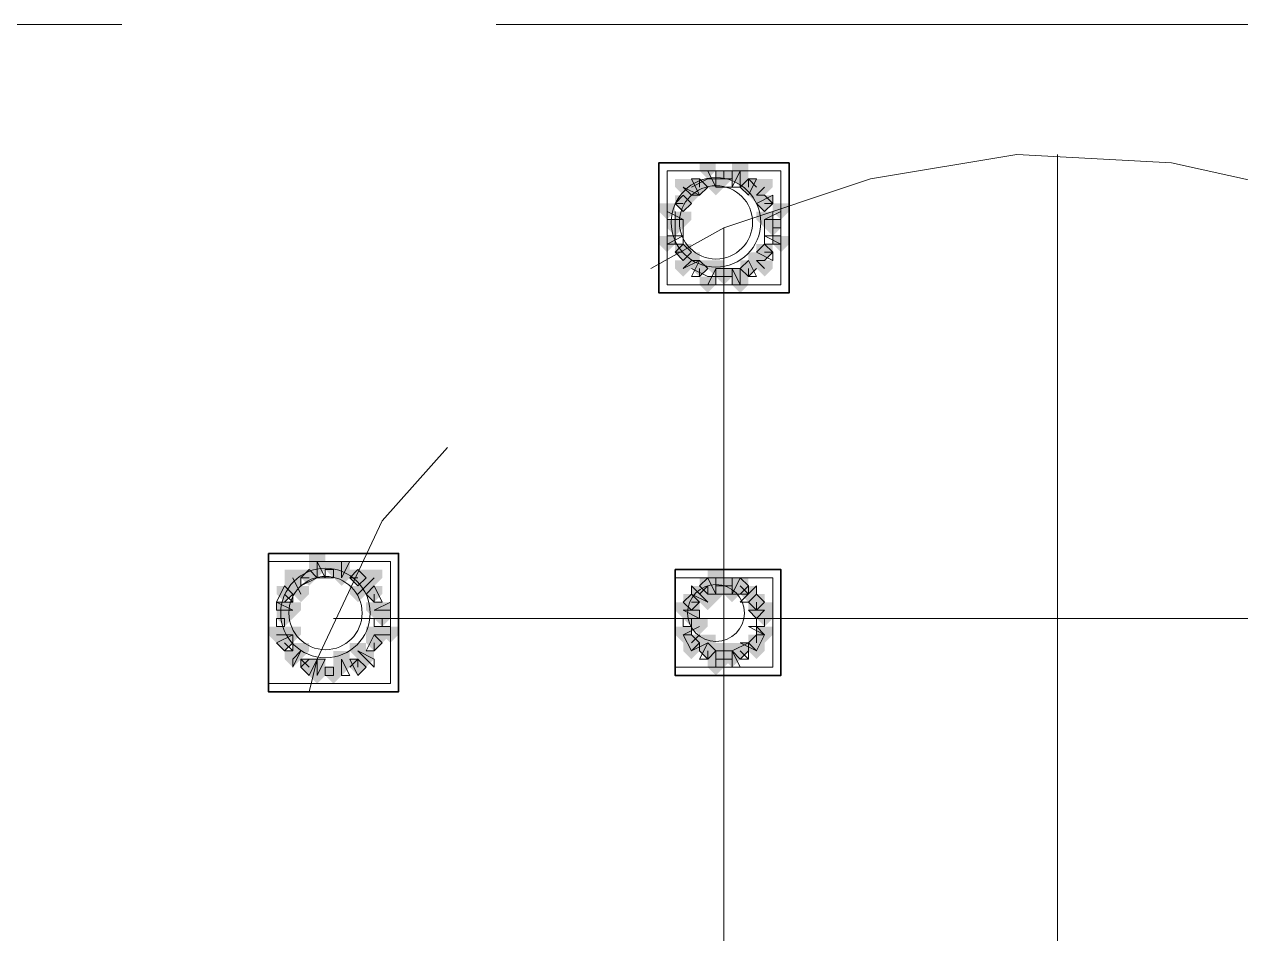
# Model space of a CAD drawing. Header units: millimetres. Extents: x 2315 to 4619, y 1334 to 1897.
# Drawn here: x 3898.27 to 3907.4, y 1554.85 to 1561.67 of the extents above; entities that cross this region are included whole.
import ezdxf

# ---------------------------------------------------------------- set-up
doc = ezdxf.new("R2010")
doc.units = ezdxf.units.MM
doc.linetypes.add('PDF_IMPORT', pattern=[1, 0.8, -0.2])
for name, color, linetype, true_color in [('PDF_10', 7, 'Continuous', 0x00b85c), ('PDF_AXIS', 7, 'Continuous', 0x00b85c), ('PDF_柱构件', 7, 'Continuous', 0x00b85c), ('PDF_转运站初步方案', 7, 'Continuous', 0x00b85c)]:
    doc.layers.add(name, color=color, linetype=linetype, true_color=true_color)
doc.layers.add('PDF_中心线层', color=1, linetype='Continuous')
doc.layers.add('PDF_粗实线层', color=7, linetype='Continuous')

msp = doc.modelspace()

# ---------------------------------------------------------------- hatches: boundary and pattern name
at = {"layer": 'PDF_10', "transparency": 33554559}
for points in [[(3903.3376, 1560.5093), (3903.2766, 1560.5093), (3903.2766, 1560.4482), (3903.3376, 1560.3871), (3903.3987, 1560.4482), (3903.3987, 1560.5093)], [(3903.3376, 1560.5093), (3903.2766, 1560.5093), (3903.2766, 1560.4482), (3903.3376, 1560.3871), (3903.3987, 1560.4482), (3903.3987, 1560.5093)], [(3903.5209, 1560.5703), (3903.4598, 1560.5703), (3903.4598, 1560.5093), (3903.5209, 1560.4482), (3903.582, 1560.5093), (3903.582, 1560.5703)], [(3903.5209, 1560.5703), (3903.4598, 1560.5703), (3903.4598, 1560.5093), (3903.5209, 1560.4482), (3903.582, 1560.5093), (3903.582, 1560.5703)], [(3903.7041, 1560.5093), (3903.643, 1560.5093), (3903.643, 1560.4482), (3903.7041, 1560.3871), (3903.7652, 1560.4482), (3903.7652, 1560.5093)], [(3903.7041, 1560.5093), (3903.643, 1560.5093), (3903.643, 1560.4482), (3903.7041, 1560.3871), (3903.7652, 1560.4482), (3903.7652, 1560.5093)], [(3903.2155, 1560.3871), (3903.1544, 1560.3871), (3903.1544, 1560.326), (3903.2155, 1560.2649), (3903.2766, 1560.326), (3903.2766, 1560.3871)], [(3903.2155, 1560.3871), (3903.1544, 1560.3871), (3903.1544, 1560.326), (3903.2155, 1560.2649), (3903.2766, 1560.326), (3903.2766, 1560.3871)], [(3903.8263, 1560.3871), (3903.7652, 1560.3871), (3903.7652, 1560.326), (3903.8263, 1560.2649), (3903.8874, 1560.326), (3903.8874, 1560.3871)], [(3903.8263, 1560.3871), (3903.7652, 1560.3871), (3903.7652, 1560.326), (3903.8263, 1560.2649), (3903.8874, 1560.326), (3903.8874, 1560.3871)], [(3903.1544, 1560.2039), (3903.0933, 1560.2039), (3903.0933, 1560.1428), (3903.1544, 1560.0817), (3903.2155, 1560.1428), (3903.2155, 1560.2039)], [(3903.1544, 1560.2039), (3903.0933, 1560.2039), (3903.0933, 1560.1428), (3903.1544, 1560.0817), (3903.2155, 1560.1428), (3903.2155, 1560.2039)], [(3903.1544, 1560.2039), (3903.0933, 1560.2039), (3903.0933, 1560.1428), (3903.1544, 1560.0817), (3903.2155, 1560.1428), (3903.2155, 1560.2039)], [(3903.8874, 1560.2039), (3903.8263, 1560.2039), (3903.8263, 1560.1428), (3903.8874, 1560.0817), (3903.9484, 1560.1428), (3903.9484, 1560.2039)], [(3903.8874, 1560.2039), (3903.8263, 1560.2039), (3903.8263, 1560.1428), (3903.8874, 1560.0817), (3903.9484, 1560.1428), (3903.9484, 1560.2039)], [(3903.2155, 1560.0206), (3903.1544, 1560.0206), (3903.1544, 1559.9595), (3903.2155, 1559.8985), (3903.2766, 1559.9595), (3903.2766, 1560.0206)], [(3903.2155, 1560.0206), (3903.1544, 1560.0206), (3903.1544, 1559.9595), (3903.2155, 1559.8985), (3903.2766, 1559.9595), (3903.2766, 1560.0206)], [(3903.8263, 1560.0206), (3903.7652, 1560.0206), (3903.7652, 1559.9595), (3903.8263, 1559.8985), (3903.8874, 1559.9595), (3903.8874, 1560.0206)], [(3903.8263, 1560.0206), (3903.7652, 1560.0206), (3903.7652, 1559.9595), (3903.8263, 1559.8985), (3903.8874, 1559.9595), (3903.8874, 1560.0206)], [(3903.3376, 1559.8985), (3903.2766, 1559.8985), (3903.2766, 1559.8374), (3903.3376, 1559.7763), (3903.3987, 1559.8374), (3903.3987, 1559.8985)], [(3903.3376, 1559.8985), (3903.2766, 1559.8985), (3903.2766, 1559.8374), (3903.3376, 1559.7763), (3903.3987, 1559.8374), (3903.3987, 1559.8985)], [(3903.7041, 1559.8985), (3903.643, 1559.8985), (3903.643, 1559.8374), (3903.7041, 1559.7763), (3903.7652, 1559.8374), (3903.7652, 1559.8985)], [(3903.7041, 1559.8985), (3903.643, 1559.8985), (3903.643, 1559.8374), (3903.7041, 1559.7763), (3903.7652, 1559.8374), (3903.7652, 1559.8985)], [(3903.5209, 1559.8374), (3903.4598, 1559.8374), (3903.4598, 1559.7763), (3903.5209, 1559.7152), (3903.582, 1559.7763), (3903.582, 1559.8374)], [(3903.5209, 1559.8374), (3903.4598, 1559.8374), (3903.4598, 1559.7763), (3903.5209, 1559.7152), (3903.582, 1559.7763), (3903.582, 1559.8374)], [(3900.4057, 1557.5774), (3900.3447, 1557.5774), (3900.3447, 1557.5163), (3900.4057, 1557.4552), (3900.4668, 1557.5163), (3900.4668, 1557.5774)], [(3900.4057, 1557.5774), (3900.3447, 1557.5774), (3900.3447, 1557.5163), (3900.4057, 1557.4552), (3900.4668, 1557.5163), (3900.4668, 1557.5774)], [(3900.589, 1557.6385), (3900.5279, 1557.6385), (3900.5279, 1557.5774), (3900.589, 1557.5163), (3900.6501, 1557.5774), (3900.6501, 1557.6385)], [(3900.589, 1557.6385), (3900.5279, 1557.6385), (3900.5279, 1557.5774), (3900.589, 1557.5163), (3900.6501, 1557.5774), (3900.6501, 1557.6385)], [(3900.7722, 1557.5774), (3900.7111, 1557.5774), (3900.7111, 1557.5163), (3900.7722, 1557.4552), (3900.8333, 1557.5163), (3900.8333, 1557.5774)], [(3900.7722, 1557.5774), (3900.7111, 1557.5774), (3900.7111, 1557.5163), (3900.7722, 1557.4552), (3900.8333, 1557.5163), (3900.8333, 1557.5774)], [(3900.7722, 1557.5774), (3900.7111, 1557.5774), (3900.7111, 1557.5163), (3900.7722, 1557.4552), (3900.8333, 1557.5163), (3900.8333, 1557.5774)], [(3903.3987, 1557.5163), (3903.3376, 1557.5163), (3903.3376, 1557.4552), (3903.3987, 1557.3941), (3903.4598, 1557.4552), (3903.4598, 1557.5163)], [(3903.3987, 1557.5163), (3903.3376, 1557.5163), (3903.3376, 1557.4552), (3903.3987, 1557.3941), (3903.4598, 1557.4552), (3903.4598, 1557.5163)], [(3903.5209, 1557.5163), (3903.4598, 1557.5163), (3903.4598, 1557.4552), (3903.5209, 1557.3941), (3903.582, 1557.4552), (3903.582, 1557.5163)], [(3903.5209, 1557.5163), (3903.4598, 1557.5163), (3903.4598, 1557.4552), (3903.5209, 1557.3941), (3903.582, 1557.4552), (3903.582, 1557.5163)], [(3903.643, 1557.5163), (3903.582, 1557.5163), (3903.582, 1557.4552), (3903.643, 1557.3941), (3903.7041, 1557.4552), (3903.7041, 1557.5163)], [(3903.643, 1557.5163), (3903.582, 1557.5163), (3903.582, 1557.4552), (3903.643, 1557.3941), (3903.7041, 1557.4552), (3903.7041, 1557.5163)], [(3900.2225, 1557.4552), (3900.1614, 1557.4552), (3900.1614, 1557.3941), (3900.2225, 1557.333), (3900.2836, 1557.3941), (3900.2836, 1557.4552)], [(3900.2225, 1557.4552), (3900.1614, 1557.4552), (3900.1614, 1557.3941), (3900.2225, 1557.333), (3900.2836, 1557.3941), (3900.2836, 1557.4552)], [(3900.8944, 1557.4552), (3900.8333, 1557.4552), (3900.8333, 1557.3941), (3900.8944, 1557.333), (3900.9555, 1557.3941), (3900.9555, 1557.4552)], [(3900.8944, 1557.4552), (3900.8333, 1557.4552), (3900.8333, 1557.3941), (3900.8944, 1557.333), (3900.9555, 1557.3941), (3900.9555, 1557.4552)], [(3903.2766, 1557.3941), (3903.2155, 1557.3941), (3903.2155, 1557.333), (3903.2766, 1557.272), (3903.3376, 1557.333), (3903.3376, 1557.3941)], [(3903.2766, 1557.3941), (3903.2155, 1557.3941), (3903.2155, 1557.333), (3903.2766, 1557.272), (3903.3376, 1557.333), (3903.3376, 1557.3941)], [(3903.7652, 1557.3941), (3903.7041, 1557.3941), (3903.7041, 1557.333), (3903.7652, 1557.272), (3903.8263, 1557.333), (3903.8263, 1557.3941)], [(3903.7652, 1557.3941), (3903.7041, 1557.3941), (3903.7041, 1557.333), (3903.7652, 1557.272), (3903.8263, 1557.333), (3903.8263, 1557.3941)], [(3903.7652, 1557.3941), (3903.7041, 1557.3941), (3903.7041, 1557.333), (3903.7652, 1557.272), (3903.8263, 1557.333), (3903.8263, 1557.3941)], [(3900.2225, 1557.272), (3900.1614, 1557.272), (3900.1614, 1557.2109), (3900.2225, 1557.1498), (3900.2836, 1557.2109), (3900.2836, 1557.272)], [(3900.2225, 1557.272), (3900.1614, 1557.272), (3900.1614, 1557.2109), (3900.2225, 1557.1498), (3900.2836, 1557.2109), (3900.2836, 1557.272)], [(3900.9555, 1557.272), (3900.8944, 1557.272), (3900.8944, 1557.2109), (3900.9555, 1557.1498), (3901.0166, 1557.2109), (3901.0166, 1557.272)], [(3900.9555, 1557.272), (3900.8944, 1557.272), (3900.8944, 1557.2109), (3900.9555, 1557.1498), (3901.0166, 1557.2109), (3901.0166, 1557.272)], [(3903.2766, 1557.272), (3903.2155, 1557.272), (3903.2155, 1557.2109), (3903.2766, 1557.1498), (3903.3376, 1557.2109), (3903.3376, 1557.272)], [(3903.2766, 1557.272), (3903.2155, 1557.272), (3903.2155, 1557.2109), (3903.2766, 1557.1498), (3903.3376, 1557.2109), (3903.3376, 1557.272)], [(3903.8263, 1557.272), (3903.7652, 1557.272), (3903.7652, 1557.2109), (3903.8263, 1557.1498), (3903.8874, 1557.2109), (3903.8874, 1557.272)], [(3903.8263, 1557.272), (3903.7652, 1557.272), (3903.7652, 1557.2109), (3903.8263, 1557.1498), (3903.8874, 1557.2109), (3903.8874, 1557.272)], [(3900.2225, 1557.0887), (3900.1614, 1557.0887), (3900.1614, 1557.0276), (3900.2225, 1556.9666), (3900.2836, 1557.0276), (3900.2836, 1557.0887)], [(3900.2225, 1557.0887), (3900.1614, 1557.0887), (3900.1614, 1557.0276), (3900.2225, 1556.9666), (3900.2836, 1557.0276), (3900.2836, 1557.0887)], [(3900.8944, 1557.0887), (3900.8333, 1557.0887), (3900.8333, 1557.0276), (3900.8944, 1556.9666), (3900.9555, 1557.0276), (3900.9555, 1557.0887)], [(3900.8944, 1557.0887), (3900.8333, 1557.0887), (3900.8333, 1557.0276), (3900.8944, 1556.9666), (3900.9555, 1557.0276), (3900.9555, 1557.0887)], [(3903.2766, 1557.0887), (3903.2155, 1557.0887), (3903.2155, 1557.0276), (3903.2766, 1556.9666), (3903.3376, 1557.0276), (3903.3376, 1557.0887)], [(3903.2766, 1557.0887), (3903.2155, 1557.0887), (3903.2155, 1557.0276), (3903.2766, 1556.9666), (3903.3376, 1557.0276), (3903.3376, 1557.0887)], [(3903.3987, 1557.0276), (3903.3376, 1557.0276), (3903.3376, 1556.9666), (3903.3987, 1556.9055), (3903.4598, 1556.9666), (3903.4598, 1557.0276)], [(3903.3987, 1557.0276), (3903.3376, 1557.0276), (3903.3376, 1556.9666), (3903.3987, 1556.9055), (3903.4598, 1556.9666), (3903.4598, 1557.0276)], [(3903.643, 1557.0276), (3903.582, 1557.0276), (3903.582, 1556.9666), (3903.643, 1556.9055), (3903.7041, 1556.9666), (3903.7041, 1557.0276)], [(3903.643, 1557.0276), (3903.582, 1557.0276), (3903.582, 1556.9666), (3903.643, 1556.9055), (3903.7041, 1556.9666), (3903.7041, 1557.0276)], [(3903.7652, 1557.0887), (3903.7041, 1557.0887), (3903.7041, 1557.0276), (3903.7652, 1556.9666), (3903.8263, 1557.0276), (3903.8263, 1557.0887)], [(3903.7652, 1557.0887), (3903.7041, 1557.0887), (3903.7041, 1557.0276), (3903.7652, 1556.9666), (3903.8263, 1557.0276), (3903.8263, 1557.0887)], [(3903.5209, 1556.9666), (3903.4598, 1556.9666), (3903.4598, 1556.9055), (3903.5209, 1556.8444), (3903.582, 1556.9055), (3903.582, 1556.9666)], [(3903.5209, 1556.9666), (3903.4598, 1556.9666), (3903.4598, 1556.9055), (3903.5209, 1556.8444), (3903.582, 1556.9055), (3903.582, 1556.9666)], [(3900.4057, 1556.9055), (3900.3447, 1556.9055), (3900.3447, 1556.8444), (3900.4057, 1556.7833), (3900.4668, 1556.8444), (3900.4668, 1556.9055)], [(3900.4057, 1556.9055), (3900.3447, 1556.9055), (3900.3447, 1556.8444), (3900.4057, 1556.7833), (3900.4668, 1556.8444), (3900.4668, 1556.9055)], [(3900.589, 1556.8444), (3900.5279, 1556.8444), (3900.5279, 1556.7833), (3900.589, 1556.7222), (3900.6501, 1556.7833), (3900.6501, 1556.8444)], [(3900.589, 1556.8444), (3900.5279, 1556.8444), (3900.5279, 1556.7833), (3900.589, 1556.7222), (3900.6501, 1556.7833), (3900.6501, 1556.8444)], [(3900.7722, 1556.9055), (3900.7111, 1556.9055), (3900.7111, 1556.8444), (3900.7722, 1556.7833), (3900.8333, 1556.8444), (3900.8333, 1556.9055)], [(3900.7722, 1556.9055), (3900.7111, 1556.9055), (3900.7111, 1556.8444), (3900.7722, 1556.7833), (3900.8333, 1556.8444), (3900.8333, 1556.9055)]]:
    msp.add_hatch(color=6, dxfattribs=at).paths.add_polyline_path(points)
at = {"layer": 'PDF_柱构件', "transparency": 33554559}
for points in [[(3903.3987, 1560.6314), (3903.3376, 1560.6314), (3903.3376, 1560.5703), (3903.3987, 1560.5093), (3903.4598, 1560.5703), (3903.4598, 1560.6314)], [(3903.643, 1560.6314), (3903.582, 1560.6314), (3903.582, 1560.5703), (3903.643, 1560.5093), (3903.7041, 1560.5703), (3903.7041, 1560.6314)], [(3903.2155, 1560.5093), (3903.1544, 1560.5093), (3903.1544, 1560.4482), (3903.2155, 1560.3871), (3903.2766, 1560.4482), (3903.2766, 1560.5093)], [(3903.4598, 1560.5093), (3903.3987, 1560.5093), (3903.3987, 1560.4482), (3903.4598, 1560.3871), (3903.5209, 1560.4482), (3903.5209, 1560.5093)], [(3903.643, 1560.5703), (3903.582, 1560.5703), (3903.582, 1560.5093), (3903.643, 1560.4482), (3903.7041, 1560.5093), (3903.7041, 1560.5703)], [(3903.8263, 1560.5093), (3903.7652, 1560.5093), (3903.7652, 1560.4482), (3903.8263, 1560.3871), (3903.8874, 1560.4482), (3903.8874, 1560.5093)], [(3903.2766, 1560.4482), (3903.2155, 1560.4482), (3903.2155, 1560.3871), (3903.2766, 1560.326), (3903.3376, 1560.3871), (3903.3376, 1560.4482)], [(3903.7652, 1560.4482), (3903.7041, 1560.4482), (3903.7041, 1560.3871), (3903.7652, 1560.326), (3903.8263, 1560.3871), (3903.8263, 1560.4482)], [(3903.0933, 1560.326), (3903.0322, 1560.326), (3903.0322, 1560.2649), (3903.0933, 1560.2039), (3903.1544, 1560.2649), (3903.1544, 1560.326)], [(3903.9484, 1560.326), (3903.8874, 1560.326), (3903.8874, 1560.2649), (3903.9484, 1560.2039), (3904.0095, 1560.2649), (3904.0095, 1560.326)], [(3903.2155, 1560.2649), (3903.1544, 1560.2649), (3903.1544, 1560.2039), (3903.2155, 1560.1428), (3903.2766, 1560.2039), (3903.2766, 1560.2649)], [(3903.8263, 1560.2649), (3903.7652, 1560.2649), (3903.7652, 1560.2039), (3903.8263, 1560.1428), (3903.8874, 1560.2039), (3903.8874, 1560.2649)], [(3903.0933, 1560.0817), (3903.0322, 1560.0817), (3903.0322, 1560.0206), (3903.0933, 1559.9595), (3903.1544, 1560.0206), (3903.1544, 1560.0817)], [(3903.9484, 1560.0817), (3903.8874, 1560.0817), (3903.8874, 1560.0206), (3903.9484, 1559.9595), (3904.0095, 1560.0206), (3904.0095, 1560.0817)], [(3903.2766, 1559.9595), (3903.2155, 1559.9595), (3903.2155, 1559.8985), (3903.2766, 1559.8374), (3903.3376, 1559.8985), (3903.3376, 1559.9595)], [(3903.7652, 1559.9595), (3903.7041, 1559.9595), (3903.7041, 1559.8985), (3903.7652, 1559.8374), (3903.8263, 1559.8985), (3903.8263, 1559.9595)], [(3903.2155, 1559.8985), (3903.1544, 1559.8985), (3903.1544, 1559.8374), (3903.2155, 1559.7763), (3903.2766, 1559.8374), (3903.2766, 1559.8985)], [(3903.4598, 1559.8985), (3903.3987, 1559.8985), (3903.3987, 1559.8374), (3903.4598, 1559.7763), (3903.5209, 1559.8374), (3903.5209, 1559.8985)], [(3903.8263, 1559.8985), (3903.7652, 1559.8985), (3903.7652, 1559.8374), (3903.8263, 1559.7763), (3903.8874, 1559.8374), (3903.8874, 1559.8985)], [(3903.3987, 1559.7763), (3903.3376, 1559.7763), (3903.3376, 1559.7152), (3903.3987, 1559.6541), (3903.4598, 1559.7152), (3903.4598, 1559.7763)], [(3903.643, 1559.8374), (3903.582, 1559.8374), (3903.582, 1559.7763), (3903.643, 1559.7152), (3903.7041, 1559.7763), (3903.7041, 1559.8374)], [(3903.643, 1559.7763), (3903.582, 1559.7763), (3903.582, 1559.7152), (3903.643, 1559.6541), (3903.7041, 1559.7152), (3903.7041, 1559.7763)], [(3900.4668, 1557.6995), (3900.4057, 1557.6995), (3900.4057, 1557.6385), (3900.4668, 1557.5774), (3900.5279, 1557.6385), (3900.5279, 1557.6995)], [(3900.2836, 1557.5774), (3900.2225, 1557.5774), (3900.2225, 1557.5163), (3900.2836, 1557.4552), (3900.3447, 1557.5163), (3900.3447, 1557.5774)], [(3900.4668, 1557.6385), (3900.4057, 1557.6385), (3900.4057, 1557.5774), (3900.4668, 1557.5163), (3900.5279, 1557.5774), (3900.5279, 1557.6385)], [(3900.6501, 1557.6385), (3900.589, 1557.6385), (3900.589, 1557.5774), (3900.6501, 1557.5163), (3900.7111, 1557.5774), (3900.7111, 1557.6385)], [(3900.6501, 1557.5774), (3900.589, 1557.5774), (3900.589, 1557.5163), (3900.6501, 1557.4552), (3900.7111, 1557.5163), (3900.7111, 1557.5774)], [(3900.8944, 1557.5774), (3900.8333, 1557.5774), (3900.8333, 1557.5163), (3900.8944, 1557.4552), (3900.9555, 1557.5163), (3900.9555, 1557.5774)], [(3903.4598, 1557.5774), (3903.3987, 1557.5774), (3903.3987, 1557.5163), (3903.4598, 1557.4552), (3903.5209, 1557.5163), (3903.5209, 1557.5774)], [(3900.2836, 1557.5163), (3900.2225, 1557.5163), (3900.2225, 1557.4552), (3900.2836, 1557.3941), (3900.3447, 1557.4552), (3900.3447, 1557.5163)], [(3900.8333, 1557.5163), (3900.7722, 1557.5163), (3900.7722, 1557.4552), (3900.8333, 1557.3941), (3900.8944, 1557.4552), (3900.8944, 1557.5163)], [(3903.4598, 1557.5163), (3903.3987, 1557.5163), (3903.3987, 1557.4552), (3903.4598, 1557.3941), (3903.5209, 1557.4552), (3903.5209, 1557.5163)], [(3903.582, 1557.5163), (3903.5209, 1557.5163), (3903.5209, 1557.4552), (3903.582, 1557.3941), (3903.643, 1557.4552), (3903.643, 1557.5163)], [(3900.3447, 1557.4552), (3900.2836, 1557.4552), (3900.2836, 1557.3941), (3900.3447, 1557.333), (3900.4057, 1557.3941), (3900.4057, 1557.4552)], [(3900.7722, 1557.4552), (3900.7111, 1557.4552), (3900.7111, 1557.3941), (3900.7722, 1557.333), (3900.8333, 1557.3941), (3900.8333, 1557.4552)], [(3903.3376, 1557.4552), (3903.2766, 1557.4552), (3903.2766, 1557.3941), (3903.3376, 1557.333), (3903.3987, 1557.3941), (3903.3987, 1557.4552)], [(3903.3987, 1557.3941), (3903.3376, 1557.3941), (3903.3376, 1557.333), (3903.3987, 1557.272), (3903.4598, 1557.333), (3903.4598, 1557.3941)], [(3903.4598, 1557.4552), (3903.3987, 1557.4552), (3903.3987, 1557.3941), (3903.4598, 1557.333), (3903.5209, 1557.3941), (3903.5209, 1557.4552)], [(3903.582, 1557.4552), (3903.5209, 1557.4552), (3903.5209, 1557.3941), (3903.582, 1557.333), (3903.643, 1557.3941), (3903.643, 1557.4552)], [(3903.7041, 1557.4552), (3903.643, 1557.4552), (3903.643, 1557.3941), (3903.7041, 1557.333), (3903.7652, 1557.3941), (3903.7652, 1557.4552)], [(3900.2225, 1557.333), (3900.1614, 1557.333), (3900.1614, 1557.272), (3900.2225, 1557.2109), (3900.2836, 1557.272), (3900.2836, 1557.333)], [(3900.2836, 1557.333), (3900.2225, 1557.333), (3900.2225, 1557.272), (3900.2836, 1557.2109), (3900.3447, 1557.272), (3900.3447, 1557.333)], [(3900.8944, 1557.333), (3900.8333, 1557.333), (3900.8333, 1557.272), (3900.8944, 1557.2109), (3900.9555, 1557.272), (3900.9555, 1557.333)], [(3900.9555, 1557.333), (3900.8944, 1557.333), (3900.8944, 1557.272), (3900.9555, 1557.2109), (3901.0166, 1557.272), (3901.0166, 1557.333)], [(3903.2155, 1557.333), (3903.1544, 1557.333), (3903.1544, 1557.272), (3903.2155, 1557.2109), (3903.2766, 1557.272), (3903.2766, 1557.333)], [(3903.2766, 1557.333), (3903.2155, 1557.333), (3903.2155, 1557.272), (3903.2766, 1557.2109), (3903.3376, 1557.272), (3903.3376, 1557.333)], [(3903.7652, 1557.333), (3903.7041, 1557.333), (3903.7041, 1557.272), (3903.7652, 1557.2109), (3903.8263, 1557.272), (3903.8263, 1557.333)], [(3903.8263, 1557.333), (3903.7652, 1557.333), (3903.7652, 1557.272), (3903.8263, 1557.2109), (3903.8874, 1557.272), (3903.8874, 1557.333)], [(3903.3376, 1557.2109), (3903.2766, 1557.2109), (3903.2766, 1557.1498), (3903.3376, 1557.0887), (3903.3987, 1557.1498), (3903.3987, 1557.2109)], [(3900.1614, 1557.1498), (3900.1003, 1557.1498), (3900.1003, 1557.0887), (3900.1614, 1557.0276), (3900.2225, 1557.0887), (3900.2225, 1557.1498)], [(3900.2225, 1557.1498), (3900.1614, 1557.1498), (3900.1614, 1557.0887), (3900.2225, 1557.0276), (3900.2836, 1557.0887), (3900.2836, 1557.1498)], [(3900.2836, 1557.1498), (3900.2225, 1557.1498), (3900.2225, 1557.0887), (3900.2836, 1557.0276), (3900.3447, 1557.0887), (3900.3447, 1557.1498)], [(3900.8944, 1557.1498), (3900.8333, 1557.1498), (3900.8333, 1557.0887), (3900.8944, 1557.0276), (3900.9555, 1557.0887), (3900.9555, 1557.1498)], [(3900.9555, 1557.1498), (3900.8944, 1557.1498), (3900.8944, 1557.0887), (3900.9555, 1557.0276), (3901.0166, 1557.0887), (3901.0166, 1557.1498)], [(3901.0166, 1557.1498), (3900.9555, 1557.1498), (3900.9555, 1557.0887), (3901.0166, 1557.0276), (3901.0776, 1557.0887), (3901.0776, 1557.1498)], [(3903.2155, 1557.1498), (3903.1544, 1557.1498), (3903.1544, 1557.0887), (3903.2155, 1557.0276), (3903.2766, 1557.0887), (3903.2766, 1557.1498)], [(3903.8263, 1557.1498), (3903.7652, 1557.1498), (3903.7652, 1557.0887), (3903.8263, 1557.0276), (3903.8874, 1557.0887), (3903.8874, 1557.1498)], [(3900.3447, 1557.0276), (3900.2836, 1557.0276), (3900.2836, 1556.9666), (3900.3447, 1556.9055), (3900.4057, 1556.9666), (3900.4057, 1557.0276)], [(3900.7722, 1557.0276), (3900.7111, 1557.0276), (3900.7111, 1556.9666), (3900.7722, 1556.9055), (3900.8333, 1556.9666), (3900.8333, 1557.0276)], [(3903.2766, 1557.0276), (3903.2155, 1557.0276), (3903.2155, 1556.9666), (3903.2766, 1556.9055), (3903.3376, 1556.9666), (3903.3376, 1557.0276)], [(3903.3987, 1557.0887), (3903.3376, 1557.0887), (3903.3376, 1557.0276), (3903.3987, 1556.9666), (3903.4598, 1557.0276), (3903.4598, 1557.0887)], [(3903.4598, 1557.0276), (3903.3987, 1557.0276), (3903.3987, 1556.9666), (3903.4598, 1556.9055), (3903.5209, 1556.9666), (3903.5209, 1557.0276)], [(3903.582, 1557.0276), (3903.5209, 1557.0276), (3903.5209, 1556.9666), (3903.582, 1556.9055), (3903.643, 1556.9666), (3903.643, 1557.0276)], [(3903.7652, 1557.0276), (3903.7041, 1557.0276), (3903.7041, 1556.9666), (3903.7652, 1556.9055), (3903.8263, 1556.9666), (3903.8263, 1557.0276)], [(3900.2836, 1556.9666), (3900.2225, 1556.9666), (3900.2225, 1556.9055), (3900.2836, 1556.8444), (3900.3447, 1556.9055), (3900.3447, 1556.9666)], [(3900.6501, 1556.9666), (3900.589, 1556.9666), (3900.589, 1556.9055), (3900.6501, 1556.8444), (3900.7111, 1556.9055), (3900.7111, 1556.9666)], [(3900.8333, 1556.9666), (3900.7722, 1556.9666), (3900.7722, 1556.9055), (3900.8333, 1556.8444), (3900.8944, 1556.9055), (3900.8944, 1556.9666)], [(3903.4598, 1556.9666), (3903.3987, 1556.9666), (3903.3987, 1556.9055), (3903.4598, 1556.8444), (3903.5209, 1556.9055), (3903.5209, 1556.9666)], [(3903.582, 1556.9666), (3903.5209, 1556.9666), (3903.5209, 1556.9055), (3903.582, 1556.8444), (3903.643, 1556.9055), (3903.643, 1556.9666)], [(3900.4668, 1556.9055), (3900.4057, 1556.9055), (3900.4057, 1556.8444), (3900.4668, 1556.7833), (3900.5279, 1556.8444), (3900.5279, 1556.9055)], [(3900.4668, 1556.8444), (3900.4057, 1556.8444), (3900.4057, 1556.7833), (3900.4668, 1556.7222), (3900.5279, 1556.7833), (3900.5279, 1556.8444)], [(3900.6501, 1556.9055), (3900.589, 1556.9055), (3900.589, 1556.8444), (3900.6501, 1556.7833), (3900.7111, 1556.8444), (3900.7111, 1556.9055)], [(3903.4598, 1556.9055), (3903.3987, 1556.9055), (3903.3987, 1556.8444), (3903.4598, 1556.7833), (3903.5209, 1556.8444), (3903.5209, 1556.9055)]]:
    msp.add_hatch(color=6, dxfattribs=at).paths.add_polyline_path(points)
at = {"layer": 'PDF_转运站初步方案', "transparency": 33554559}
for points in [[(3903.3376, 1560.5093), (3903.2766, 1560.5093), (3903.2766, 1560.4482), (3903.3376, 1560.3871), (3903.3987, 1560.4482), (3903.3987, 1560.5093)], [(3903.3376, 1560.5093), (3903.2766, 1560.5093), (3903.2766, 1560.4482), (3903.3376, 1560.3871), (3903.3987, 1560.4482), (3903.3987, 1560.5093)], [(3903.5209, 1560.5703), (3903.4598, 1560.5703), (3903.4598, 1560.5093), (3903.5209, 1560.4482), (3903.582, 1560.5093), (3903.582, 1560.5703)], [(3903.5209, 1560.5703), (3903.4598, 1560.5703), (3903.4598, 1560.5093), (3903.5209, 1560.4482), (3903.582, 1560.5093), (3903.582, 1560.5703)], [(3903.7041, 1560.5093), (3903.643, 1560.5093), (3903.643, 1560.4482), (3903.7041, 1560.3871), (3903.7652, 1560.4482), (3903.7652, 1560.5093)], [(3903.7041, 1560.5093), (3903.643, 1560.5093), (3903.643, 1560.4482), (3903.7041, 1560.3871), (3903.7652, 1560.4482), (3903.7652, 1560.5093)], [(3903.2155, 1560.3871), (3903.1544, 1560.3871), (3903.1544, 1560.326), (3903.2155, 1560.2649), (3903.2766, 1560.326), (3903.2766, 1560.3871)], [(3903.2155, 1560.3871), (3903.1544, 1560.3871), (3903.1544, 1560.326), (3903.2155, 1560.2649), (3903.2766, 1560.326), (3903.2766, 1560.3871)], [(3903.8263, 1560.3871), (3903.7652, 1560.3871), (3903.7652, 1560.326), (3903.8263, 1560.2649), (3903.8874, 1560.326), (3903.8874, 1560.3871)], [(3903.8263, 1560.3871), (3903.7652, 1560.3871), (3903.7652, 1560.326), (3903.8263, 1560.2649), (3903.8874, 1560.326), (3903.8874, 1560.3871)], [(3903.1544, 1560.2039), (3903.0933, 1560.2039), (3903.0933, 1560.1428), (3903.1544, 1560.0817), (3903.2155, 1560.1428), (3903.2155, 1560.2039)], [(3903.1544, 1560.2039), (3903.0933, 1560.2039), (3903.0933, 1560.1428), (3903.1544, 1560.0817), (3903.2155, 1560.1428), (3903.2155, 1560.2039)], [(3903.8874, 1560.2039), (3903.8263, 1560.2039), (3903.8263, 1560.1428), (3903.8874, 1560.0817), (3903.9484, 1560.1428), (3903.9484, 1560.2039)], [(3903.8874, 1560.2039), (3903.8263, 1560.2039), (3903.8263, 1560.1428), (3903.8874, 1560.0817), (3903.9484, 1560.1428), (3903.9484, 1560.2039)], [(3903.2155, 1560.0206), (3903.1544, 1560.0206), (3903.1544, 1559.9595), (3903.2155, 1559.8985), (3903.2766, 1559.9595), (3903.2766, 1560.0206)], [(3903.2155, 1560.0206), (3903.1544, 1560.0206), (3903.1544, 1559.9595), (3903.2155, 1559.8985), (3903.2766, 1559.9595), (3903.2766, 1560.0206)], [(3903.8263, 1560.0206), (3903.7652, 1560.0206), (3903.7652, 1559.9595), (3903.8263, 1559.8985), (3903.8874, 1559.9595), (3903.8874, 1560.0206)], [(3903.8263, 1560.0206), (3903.7652, 1560.0206), (3903.7652, 1559.9595), (3903.8263, 1559.8985), (3903.8874, 1559.9595), (3903.8874, 1560.0206)], [(3903.3376, 1559.8985), (3903.2766, 1559.8985), (3903.2766, 1559.8374), (3903.3376, 1559.7763), (3903.3987, 1559.8374), (3903.3987, 1559.8985)], [(3903.3376, 1559.8985), (3903.2766, 1559.8985), (3903.2766, 1559.8374), (3903.3376, 1559.7763), (3903.3987, 1559.8374), (3903.3987, 1559.8985)], [(3903.7041, 1559.8985), (3903.643, 1559.8985), (3903.643, 1559.8374), (3903.7041, 1559.7763), (3903.7652, 1559.8374), (3903.7652, 1559.8985)], [(3903.7041, 1559.8985), (3903.643, 1559.8985), (3903.643, 1559.8374), (3903.7041, 1559.7763), (3903.7652, 1559.8374), (3903.7652, 1559.8985)], [(3903.5209, 1559.8374), (3903.4598, 1559.8374), (3903.4598, 1559.7763), (3903.5209, 1559.7152), (3903.582, 1559.7763), (3903.582, 1559.8374)], [(3903.5209, 1559.8374), (3903.4598, 1559.8374), (3903.4598, 1559.7763), (3903.5209, 1559.7152), (3903.582, 1559.7763), (3903.582, 1559.8374)], [(3900.4057, 1557.5774), (3900.3447, 1557.5774), (3900.3447, 1557.5163), (3900.4057, 1557.4552), (3900.4668, 1557.5163), (3900.4668, 1557.5774)], [(3900.4057, 1557.5774), (3900.3447, 1557.5774), (3900.3447, 1557.5163), (3900.4057, 1557.4552), (3900.4668, 1557.5163), (3900.4668, 1557.5774)], [(3900.589, 1557.6385), (3900.5279, 1557.6385), (3900.5279, 1557.5774), (3900.589, 1557.5163), (3900.6501, 1557.5774), (3900.6501, 1557.6385)], [(3900.589, 1557.6385), (3900.5279, 1557.6385), (3900.5279, 1557.5774), (3900.589, 1557.5163), (3900.6501, 1557.5774), (3900.6501, 1557.6385)], [(3900.7722, 1557.5774), (3900.7111, 1557.5774), (3900.7111, 1557.5163), (3900.7722, 1557.4552), (3900.8333, 1557.5163), (3900.8333, 1557.5774)], [(3900.7722, 1557.5774), (3900.7111, 1557.5774), (3900.7111, 1557.5163), (3900.7722, 1557.4552), (3900.8333, 1557.5163), (3900.8333, 1557.5774)], [(3903.3987, 1557.5163), (3903.3376, 1557.5163), (3903.3376, 1557.4552), (3903.3987, 1557.3941), (3903.4598, 1557.4552), (3903.4598, 1557.5163)], [(3903.3987, 1557.5163), (3903.3376, 1557.5163), (3903.3376, 1557.4552), (3903.3987, 1557.3941), (3903.4598, 1557.4552), (3903.4598, 1557.5163)], [(3903.5209, 1557.5163), (3903.4598, 1557.5163), (3903.4598, 1557.4552), (3903.5209, 1557.3941), (3903.582, 1557.4552), (3903.582, 1557.5163)], [(3903.5209, 1557.5163), (3903.4598, 1557.5163), (3903.4598, 1557.4552), (3903.5209, 1557.3941), (3903.582, 1557.4552), (3903.582, 1557.5163)], [(3903.643, 1557.5163), (3903.582, 1557.5163), (3903.582, 1557.4552), (3903.643, 1557.3941), (3903.7041, 1557.4552), (3903.7041, 1557.5163)], [(3903.643, 1557.5163), (3903.582, 1557.5163), (3903.582, 1557.4552), (3903.643, 1557.3941), (3903.7041, 1557.4552), (3903.7041, 1557.5163)], [(3900.2225, 1557.4552), (3900.1614, 1557.4552), (3900.1614, 1557.3941), (3900.2225, 1557.333), (3900.2836, 1557.3941), (3900.2836, 1557.4552)], [(3900.2225, 1557.4552), (3900.1614, 1557.4552), (3900.1614, 1557.3941), (3900.2225, 1557.333), (3900.2836, 1557.3941), (3900.2836, 1557.4552)], [(3900.8944, 1557.4552), (3900.8333, 1557.4552), (3900.8333, 1557.3941), (3900.8944, 1557.333), (3900.9555, 1557.3941), (3900.9555, 1557.4552)], [(3900.8944, 1557.4552), (3900.8333, 1557.4552), (3900.8333, 1557.3941), (3900.8944, 1557.333), (3900.9555, 1557.3941), (3900.9555, 1557.4552)], [(3903.2766, 1557.3941), (3903.2155, 1557.3941), (3903.2155, 1557.333), (3903.2766, 1557.272), (3903.3376, 1557.333), (3903.3376, 1557.3941)], [(3903.2766, 1557.3941), (3903.2155, 1557.3941), (3903.2155, 1557.333), (3903.2766, 1557.272), (3903.3376, 1557.333), (3903.3376, 1557.3941)], [(3903.7652, 1557.3941), (3903.7041, 1557.3941), (3903.7041, 1557.333), (3903.7652, 1557.272), (3903.8263, 1557.333), (3903.8263, 1557.3941)], [(3903.7652, 1557.3941), (3903.7041, 1557.3941), (3903.7041, 1557.333), (3903.7652, 1557.272), (3903.8263, 1557.333), (3903.8263, 1557.3941)], [(3900.2225, 1557.272), (3900.1614, 1557.272), (3900.1614, 1557.2109), (3900.2225, 1557.1498), (3900.2836, 1557.2109), (3900.2836, 1557.272)], [(3900.2225, 1557.272), (3900.1614, 1557.272), (3900.1614, 1557.2109), (3900.2225, 1557.1498), (3900.2836, 1557.2109), (3900.2836, 1557.272)], [(3900.9555, 1557.272), (3900.8944, 1557.272), (3900.8944, 1557.2109), (3900.9555, 1557.1498), (3901.0166, 1557.2109), (3901.0166, 1557.272)], [(3900.9555, 1557.272), (3900.8944, 1557.272), (3900.8944, 1557.2109), (3900.9555, 1557.1498), (3901.0166, 1557.2109), (3901.0166, 1557.272)], [(3903.2766, 1557.272), (3903.2155, 1557.272), (3903.2155, 1557.2109), (3903.2766, 1557.1498), (3903.3376, 1557.2109), (3903.3376, 1557.272)], [(3903.2766, 1557.272), (3903.2155, 1557.272), (3903.2155, 1557.2109), (3903.2766, 1557.1498), (3903.3376, 1557.2109), (3903.3376, 1557.272)], [(3903.8263, 1557.272), (3903.7652, 1557.272), (3903.7652, 1557.2109), (3903.8263, 1557.1498), (3903.8874, 1557.2109), (3903.8874, 1557.272)], [(3903.8263, 1557.272), (3903.7652, 1557.272), (3903.7652, 1557.2109), (3903.8263, 1557.1498), (3903.8874, 1557.2109), (3903.8874, 1557.272)], [(3900.2225, 1557.0887), (3900.1614, 1557.0887), (3900.1614, 1557.0276), (3900.2225, 1556.9666), (3900.2836, 1557.0276), (3900.2836, 1557.0887)], [(3900.2225, 1557.0887), (3900.1614, 1557.0887), (3900.1614, 1557.0276), (3900.2225, 1556.9666), (3900.2836, 1557.0276), (3900.2836, 1557.0887)], [(3900.8944, 1557.0887), (3900.8333, 1557.0887), (3900.8333, 1557.0276), (3900.8944, 1556.9666), (3900.9555, 1557.0276), (3900.9555, 1557.0887)], [(3900.8944, 1557.0887), (3900.8333, 1557.0887), (3900.8333, 1557.0276), (3900.8944, 1556.9666), (3900.9555, 1557.0276), (3900.9555, 1557.0887)], [(3903.2766, 1557.0887), (3903.2155, 1557.0887), (3903.2155, 1557.0276), (3903.2766, 1556.9666), (3903.3376, 1557.0276), (3903.3376, 1557.0887)], [(3903.2766, 1557.0887), (3903.2155, 1557.0887), (3903.2155, 1557.0276), (3903.2766, 1556.9666), (3903.3376, 1557.0276), (3903.3376, 1557.0887)], [(3903.3987, 1557.0276), (3903.3376, 1557.0276), (3903.3376, 1556.9666), (3903.3987, 1556.9055), (3903.4598, 1556.9666), (3903.4598, 1557.0276)], [(3903.3987, 1557.0276), (3903.3376, 1557.0276), (3903.3376, 1556.9666), (3903.3987, 1556.9055), (3903.4598, 1556.9666), (3903.4598, 1557.0276)], [(3903.643, 1557.0276), (3903.582, 1557.0276), (3903.582, 1556.9666), (3903.643, 1556.9055), (3903.7041, 1556.9666), (3903.7041, 1557.0276)], [(3903.643, 1557.0276), (3903.582, 1557.0276), (3903.582, 1556.9666), (3903.643, 1556.9055), (3903.7041, 1556.9666), (3903.7041, 1557.0276)], [(3903.7652, 1557.0887), (3903.7041, 1557.0887), (3903.7041, 1557.0276), (3903.7652, 1556.9666), (3903.8263, 1557.0276), (3903.8263, 1557.0887)], [(3903.7652, 1557.0887), (3903.7041, 1557.0887), (3903.7041, 1557.0276), (3903.7652, 1556.9666), (3903.8263, 1557.0276), (3903.8263, 1557.0887)], [(3903.5209, 1556.9666), (3903.4598, 1556.9666), (3903.4598, 1556.9055), (3903.5209, 1556.8444), (3903.582, 1556.9055), (3903.582, 1556.9666)], [(3903.5209, 1556.9666), (3903.4598, 1556.9666), (3903.4598, 1556.9055), (3903.5209, 1556.8444), (3903.582, 1556.9055), (3903.582, 1556.9666)], [(3900.4057, 1556.9055), (3900.3447, 1556.9055), (3900.3447, 1556.8444), (3900.4057, 1556.7833), (3900.4668, 1556.8444), (3900.4668, 1556.9055)], [(3900.4057, 1556.9055), (3900.3447, 1556.9055), (3900.3447, 1556.8444), (3900.4057, 1556.7833), (3900.4668, 1556.8444), (3900.4668, 1556.9055)], [(3900.589, 1556.8444), (3900.5279, 1556.8444), (3900.5279, 1556.7833), (3900.589, 1556.7222), (3900.6501, 1556.7833), (3900.6501, 1556.8444)], [(3900.589, 1556.8444), (3900.5279, 1556.8444), (3900.5279, 1556.7833), (3900.589, 1556.7222), (3900.6501, 1556.7833), (3900.6501, 1556.8444)], [(3900.7722, 1556.9055), (3900.7111, 1556.9055), (3900.7111, 1556.8444), (3900.7722, 1556.7833), (3900.8333, 1556.8444), (3900.8333, 1556.9055)], [(3900.7722, 1556.9055), (3900.7111, 1556.9055), (3900.7111, 1556.8444), (3900.7722, 1556.7833), (3900.8333, 1556.8444), (3900.8333, 1556.9055)]]:
    msp.add_hatch(color=6, dxfattribs=at).paths.add_polyline_path(points)

# ---------------------------------------------------------------- linework, layer by layer
at = {"layer": 'PDF_10', "color": 6, "lineweight": 18}
for points in [[(3903.3987, 1560.5093), (3903.2766, 1560.4482)], [(3903.3376, 1560.4482), (3903.3376, 1560.5093)], [(3903.582, 1560.5093), (3903.4598, 1560.5093)], [(3903.5209, 1560.5093), (3903.5209, 1560.5703)], [(3903.7652, 1560.4482), (3903.7041, 1560.5093), (3903.7041, 1560.4482)], [(3903.2155, 1560.3871), (3903.1544, 1560.326), (3903.2155, 1560.326)], [(3903.8263, 1560.326), (3903.8874, 1560.326), (3903.8263, 1560.3871)], [(3903.1544, 1560.2039), (3903.1544, 1560.0817)], [(3903.8874, 1560.0817), (3903.8874, 1560.2039)], [(3903.8874, 1560.1428), (3903.9484, 1560.1428)], [(3903.2155, 1559.9595), (3903.1544, 1559.9595), (3903.2155, 1559.8985)], [(3903.8263, 1559.8985), (3903.8874, 1559.9595), (3903.8263, 1559.9595)], [(3903.2766, 1559.8374), (3903.3987, 1559.7763)], [(3903.3376, 1559.8374), (3903.3376, 1559.7763)], [(3903.4598, 1559.7763), (3903.582, 1559.7763)], [(3903.5209, 1559.7763), (3903.5209, 1559.7152)], [(3903.7041, 1559.8374), (3903.7041, 1559.7763), (3903.7652, 1559.8374)], [(3900.5279, 1557.5774), (3900.589, 1557.5774), (3900.589, 1557.5163)], [(3900.3447, 1557.5163), (3900.4057, 1557.5163), (3900.3447, 1557.5163)], [(3900.7111, 1557.5163), (3900.7722, 1557.5163)], [(3903.5209, 1557.4552), (3903.5209, 1557.5163)], [(3900.2225, 1557.333), (3900.2836, 1557.3941)], [(3900.2836, 1557.333), (3900.2225, 1557.3941)], [(3900.8944, 1557.3941), (3900.8944, 1557.333), (3900.8944, 1557.3941)], [(3903.3376, 1557.3941), (3903.3987, 1557.4552), (3903.3987, 1557.3941)], [(3903.4598, 1557.4552), (3903.582, 1557.4552)], [(3903.643, 1557.4552), (3903.7041, 1557.3941)], [(3903.643, 1557.3941), (3903.7041, 1557.4552)], [(3903.2766, 1557.272), (3903.3376, 1557.333), (3903.2766, 1557.333)], [(3903.7652, 1557.333), (3903.7652, 1557.272)], [(3900.2225, 1557.1498), (3900.2225, 1557.2109), (3900.1614, 1557.2109)], [(3900.8944, 1557.2109), (3900.9555, 1557.2109), (3900.9555, 1557.1498)], [(3903.2766, 1557.1498), (3903.2766, 1557.2109), (3903.2155, 1557.2109)], [(3903.7652, 1557.2109), (3903.8263, 1557.2109), (3903.8263, 1557.1498)], [(3900.2836, 1556.9666), (3900.2225, 1557.0276)], [(3900.2836, 1557.0276), (3900.2225, 1556.9666)], [(3900.8944, 1556.9666), (3900.8944, 1557.0276), (3900.8944, 1556.9666)], [(3903.3376, 1557.0276), (3903.2766, 1557.0887)], [(3903.3376, 1557.0887), (3903.2766, 1557.0276)], [(3903.7652, 1557.0276), (3903.7652, 1557.0887), (3903.7652, 1557.0276)], [(3903.3987, 1556.9666), (3903.3987, 1556.9055), (3903.3376, 1556.9666)], [(3903.5209, 1556.9666), (3903.5209, 1556.9055)], [(3903.7041, 1556.9666), (3903.643, 1556.9055)], [(3903.643, 1556.9666), (3903.7041, 1556.9055)], [(3900.4057, 1556.8444), (3900.3447, 1556.9055)], [(3900.4057, 1556.9055), (3900.3447, 1556.8444)], [(3900.589, 1556.8444), (3900.589, 1556.7833), (3900.5279, 1556.7833)], [(3900.7722, 1556.8444), (3900.7722, 1556.9055), (3900.7111, 1556.8444)], [(3903.582, 1556.9055), (3903.4598, 1556.9055)]]:
    msp.add_lwpolyline(points, dxfattribs=at)
at = {"layer": 'PDF_AXIS', "color": 6, "lineweight": 18}
for points in [[(3903.9484, 1560.5703), (3903.9484, 1559.7152), (3903.0933, 1559.7152), (3903.0933, 1560.5703)], [(3900.1003, 1557.6385), (3900.1003, 1556.7222), (3901.0166, 1556.7222), (3901.0166, 1557.6385)], [(3903.1544, 1557.5163), (3903.1544, 1556.8444), (3903.8874, 1556.8444), (3903.8874, 1557.5163)]]:
    msp.add_lwpolyline(points, close=True, dxfattribs=at)
at = {"layer": 'PDF_中心线层', "color": 5, "linetype": 'PDF_IMPORT', "lineweight": 18, "ltscale": 14.048656}
msp.add_lwpolyline([(3843.0506, 1534.672), (3913.0495, 1534.672), (3913.0495, 1561.6698), (3843.0506, 1561.6698), (3843.0506, 1534.672)], dxfattribs=at)
at = {"layer": 'PDF_中心线层', "color": 6, "lineweight": 18}
for points in [[(3912.0112, 1554.7066), (3912.0112, 1555.2563), (3911.7668, 1556.3557), (3911.3393, 1557.4552), (3910.7284, 1558.3714), (3909.9344, 1559.2266), (3909.0182, 1559.8985), (3907.9798, 1560.3871), (3906.8803, 1560.6314), (3905.7198, 1560.6925), (3904.6203, 1560.5093), (3903.5209, 1560.1428), (3902.9711, 1559.8374)], [(3903.5209, 1549.2093), (3903.5209, 1560.1428)], [(3901.4441, 1558.4936), (3900.9555, 1557.9439), (3900.4668, 1556.9055), (3900.4057, 1556.6612)], [(3911.4614, 1557.2109), (3900.589, 1557.2109)]]:
    msp.add_lwpolyline(points, dxfattribs=at)
msp.add_lwpolyline([(3906.0252, 1560.6925), (3906.0252, 1548.6595)], close=True, dxfattribs=at)
at = {"layer": 'PDF_柱构件', "color": 6, "lineweight": 18}
for points in [[(3903.3987, 1560.4482), (3903.3376, 1560.3871), (3903.2766, 1560.5093), (3903.3376, 1560.5093)], [(3903.3987, 1560.5703), (3903.4598, 1560.4482)], [(3903.582, 1560.4482), (3903.4598, 1560.4482), (3903.4598, 1560.5703), (3903.582, 1560.5703)], [(3903.643, 1560.5703), (3903.643, 1560.4482), (3903.582, 1560.4482)], [(3903.7041, 1560.3871), (3903.643, 1560.4482), (3903.7041, 1560.5093), (3903.7652, 1560.5093)], [(3903.2155, 1560.4482), (3903.3376, 1560.3871), (3903.2766, 1560.3871)], [(3903.8263, 1560.4482), (3903.7652, 1560.3871)], [(3903.2766, 1560.326), (3903.2155, 1560.2649), (3903.1544, 1560.326), (3903.2155, 1560.3871)], [(3903.8263, 1560.2649), (3903.7652, 1560.326), (3903.8874, 1560.3871), (3903.8874, 1560.326)], [(3903.0933, 1560.2649), (3903.2155, 1560.2039)], [(3903.9484, 1560.2649), (3903.8263, 1560.2039)], [(3903.2155, 1560.2039), (3903.2155, 1560.0817), (3903.0933, 1560.0817), (3903.0933, 1560.2039)], [(3903.8263, 1560.0817), (3903.8263, 1560.2039), (3903.9484, 1560.2039), (3903.9484, 1560.0817)], [(3903.0933, 1560.0206), (3903.2155, 1560.0817), (3903.2155, 1560.0206)], [(3903.9484, 1560.0206), (3903.8263, 1560.0206), (3903.8263, 1560.0817)], [(3903.2155, 1560.0206), (3903.2766, 1559.9595), (3903.2155, 1559.8985), (3903.1544, 1559.9595)], [(3903.7652, 1559.9595), (3903.8263, 1560.0206), (3903.8874, 1559.9595), (3903.8874, 1559.8985)], [(3903.2155, 1559.8374), (3903.2766, 1559.8985), (3903.3376, 1559.8985)], [(3903.3376, 1559.8985), (3903.3987, 1559.8374), (3903.3376, 1559.7763), (3903.2766, 1559.7763)], [(3903.643, 1559.8374), (3903.7041, 1559.8985), (3903.7652, 1559.7763), (3903.7041, 1559.7763)], [(3903.8263, 1559.8374), (3903.7652, 1559.8985)], [(3903.3987, 1559.7152), (3903.4598, 1559.8374)], [(3903.4598, 1559.8374), (3903.582, 1559.8374), (3903.582, 1559.7152), (3903.4598, 1559.7152)], [(3903.643, 1559.7152), (3903.582, 1559.8374), (3903.643, 1559.8374)], [(3900.3447, 1557.4552), (3900.4668, 1557.5163), (3900.4057, 1557.5774), (3900.3447, 1557.5163)], [(3900.4668, 1557.6385), (3900.4668, 1557.5163), (3900.5279, 1557.5163)], [(3900.5279, 1557.5163), (3900.589, 1557.5163), (3900.589, 1557.5774), (3900.5279, 1557.5774)], [(3900.6501, 1557.6385), (3900.6501, 1557.5163), (3900.7111, 1557.6385)], [(3900.7111, 1557.5163), (3900.7722, 1557.4552), (3900.8333, 1557.5163), (3900.7722, 1557.5774)], [(3900.2836, 1557.5163), (3900.3447, 1557.3941)], [(3900.8944, 1557.5163), (3900.7722, 1557.3941)], [(3903.3987, 1557.3941), (3903.4598, 1557.3941), (3903.3987, 1557.5163), (3903.3376, 1557.4552)], [(3903.4598, 1557.5163), (3903.4598, 1557.3941)], [(3903.4598, 1557.3941), (3903.582, 1557.3941), (3903.582, 1557.5163), (3903.4598, 1557.5163)], [(3903.582, 1557.5163), (3903.582, 1557.3941), (3903.643, 1557.5163)], [(3903.582, 1557.3941), (3903.7041, 1557.3941), (3903.7041, 1557.4552), (3903.643, 1557.5163)], [(3900.2836, 1557.333), (3900.2836, 1557.3941), (3900.2225, 1557.4552), (3900.1614, 1557.333)], [(3900.8333, 1557.3941), (3900.8944, 1557.333), (3900.9555, 1557.333), (3900.8944, 1557.4552)], [(3903.2766, 1557.272), (3903.3376, 1557.333), (3903.2766, 1557.3941), (3903.2155, 1557.333)], [(3903.2766, 1557.3941), (3903.3987, 1557.333), (3903.2766, 1557.4552)], [(3903.7652, 1557.4552), (3903.643, 1557.333), (3903.7041, 1557.333), (3903.7652, 1557.3941)], [(3903.7041, 1557.333), (3903.7652, 1557.272), (3903.8263, 1557.333), (3903.7652, 1557.3941)], [(3900.1614, 1557.272), (3900.2836, 1557.272), (3900.1614, 1557.333)], [(3901.0166, 1557.333), (3900.8944, 1557.272), (3901.0166, 1557.272)], [(3900.2225, 1557.1498), (3900.2225, 1557.2109), (3900.1614, 1557.2109), (3900.1614, 1557.1498)], [(3900.8944, 1557.2109), (3900.8944, 1557.1498), (3901.0166, 1557.1498), (3901.0166, 1557.2109)], [(3903.2155, 1557.272), (3903.3376, 1557.2109), (3903.3376, 1557.272)], [(3903.2766, 1557.1498), (3903.2766, 1557.2109), (3903.2155, 1557.2109), (3903.2155, 1557.1498)], [(3903.8263, 1557.272), (3903.7041, 1557.272), (3903.7652, 1557.2109)], [(3903.7652, 1557.2109), (3903.7652, 1557.1498), (3903.8263, 1557.1498), (3903.8263, 1557.2109)], [(3903.2155, 1557.0887), (3903.3376, 1557.1498)], [(3903.8263, 1557.0887), (3903.7652, 1557.1498), (3903.7041, 1557.1498)], [(3900.1614, 1557.0887), (3900.2836, 1557.0887)], [(3900.2836, 1556.9666), (3900.2836, 1557.0887), (3900.1614, 1557.0276), (3900.2225, 1556.9666)], [(3900.8944, 1557.0887), (3900.8333, 1556.9666), (3900.8944, 1556.9666), (3900.9555, 1557.0276)], [(3901.0166, 1557.0887), (3900.8944, 1557.0887)], [(3903.3376, 1557.0276), (3903.2766, 1557.0887), (3903.2155, 1557.0887), (3903.2766, 1556.9666)], [(3903.2766, 1556.9666), (3903.3987, 1557.0276)], [(3903.4598, 1556.9666), (3903.3987, 1557.0276), (3903.3376, 1556.9055), (3903.3987, 1556.9055)], [(3903.7041, 1557.0276), (3903.582, 1556.9666), (3903.643, 1556.9055), (3903.7041, 1556.9055)], [(3903.7652, 1556.9666), (3903.7041, 1557.0276), (3903.643, 1557.0276)], [(3903.7652, 1557.0887), (3903.7041, 1557.0276), (3903.7652, 1556.9666), (3903.8263, 1557.0887)], [(3900.2836, 1556.8444), (3900.3447, 1556.9666), (3900.2836, 1556.9055)], [(3900.8944, 1556.9055), (3900.7722, 1556.9666), (3900.8944, 1556.8444)], [(3903.4598, 1556.8444), (3903.4598, 1556.9666)], [(3903.582, 1556.9666), (3903.4598, 1556.9666), (3903.4598, 1556.8444), (3903.582, 1556.8444)], [(3903.643, 1556.8444), (3903.582, 1556.9666), (3903.582, 1556.8444)], [(3900.4668, 1556.9055), (3900.3447, 1556.9055), (3900.3447, 1556.8444), (3900.4057, 1556.7833)], [(3900.4668, 1556.7833), (3900.5279, 1556.9055), (3900.4668, 1556.9055)], [(3900.589, 1556.8444), (3900.5279, 1556.8444), (3900.5279, 1556.7833), (3900.589, 1556.7833)], [(3900.7111, 1556.7833), (3900.6501, 1556.9055), (3900.6501, 1556.7833)], [(3900.7722, 1556.9055), (3900.7111, 1556.9055), (3900.7722, 1556.7833), (3900.8333, 1556.8444)]]:
    msp.add_lwpolyline(points, close=True, dxfattribs=at)
for points in [[(3903.4598, 1560.5093), (3903.3987, 1560.5093)], [(3903.8263, 1560.3871), (3903.7652, 1560.3871)], [(3903.1544, 1560.2649), (3903.1544, 1560.2039)], [(3903.8874, 1560.2039), (3903.8874, 1560.2649)], [(3903.1544, 1560.0817), (3903.1544, 1560.0206)], [(3903.8874, 1560.0206), (3903.8874, 1560.0817)], [(3903.7652, 1559.8985), (3903.8263, 1559.8985)], [(3903.3987, 1559.7763), (3903.4598, 1559.7763)], [(3903.2766, 1557.0887), (3903.2766, 1557.1498)], [(3903.7652, 1557.1498), (3903.7652, 1557.0887)], [(3903.3376, 1556.9666), (3903.3376, 1557.0276)], [(3903.7041, 1557.0276), (3903.7041, 1556.9666)]]:
    msp.add_lwpolyline(points, dxfattribs=at)
at = {"layer": 'PDF_粗实线层', "color": 6, "lineweight": 35}
for points in [[(3904.0095, 1560.6314), (3904.0095, 1559.6541), (3903.0322, 1559.6541), (3903.0322, 1560.6314)], [(3900.1003, 1557.6995), (3900.1003, 1556.6612), (3901.0776, 1556.6612), (3901.0776, 1557.6995)], [(3903.1544, 1557.5774), (3903.9484, 1557.5774), (3903.9484, 1556.7833), (3903.1544, 1556.7833)]]:
    msp.add_lwpolyline(points, close=True, dxfattribs=at)
at = {"layer": 'PDF_转运站初步方案', "color": 6, "lineweight": 18}
for centre, radius in [((3903.461, 1560.1834), 0.3359), ((3903.461, 1560.1834), 0.2749), ((3900.529, 1557.2514), 0.3359), ((3900.529, 1557.2514), 0.2749), ((3903.461, 1557.2514), 0.2138), ((3903.461, 1557.2514), 0.2138)]:
    msp.add_circle(centre, radius, dxfattribs=at)

doc.saveas('drawing.dxf')
